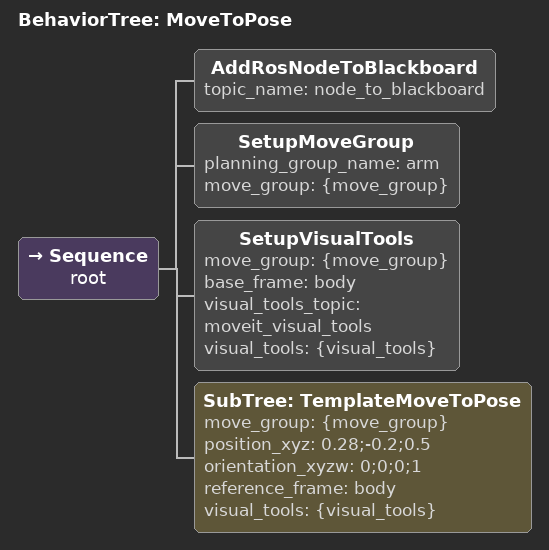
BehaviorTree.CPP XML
<root BTCPP_format="4" >
     <BehaviorTree ID="MoveToPose">
        <Sequence name="root">
            <AddRosNodeToBlackboard topic_name="node_to_blackboard"/>
            <SetupMoveGroup             planning_group_name="arm" move_group="{move_group}"/>
            <SetupVisualTools           move_group="{move_group}" base_frame="body" visual_tools_topic="moveit_visual_tools" visual_tools="{visual_tools}"/>
            <SubTree    ID="TemplateMoveToPose"
                        move_group="{move_group}"
                        position_xyz="0.28;-0.2;0.5"
                        orientation_xyzw="0;0;0;1"
                        reference_frame="body"
                        visual_tools="{visual_tools}"
            />
        </Sequence>
     </BehaviorTree>
 </root>
